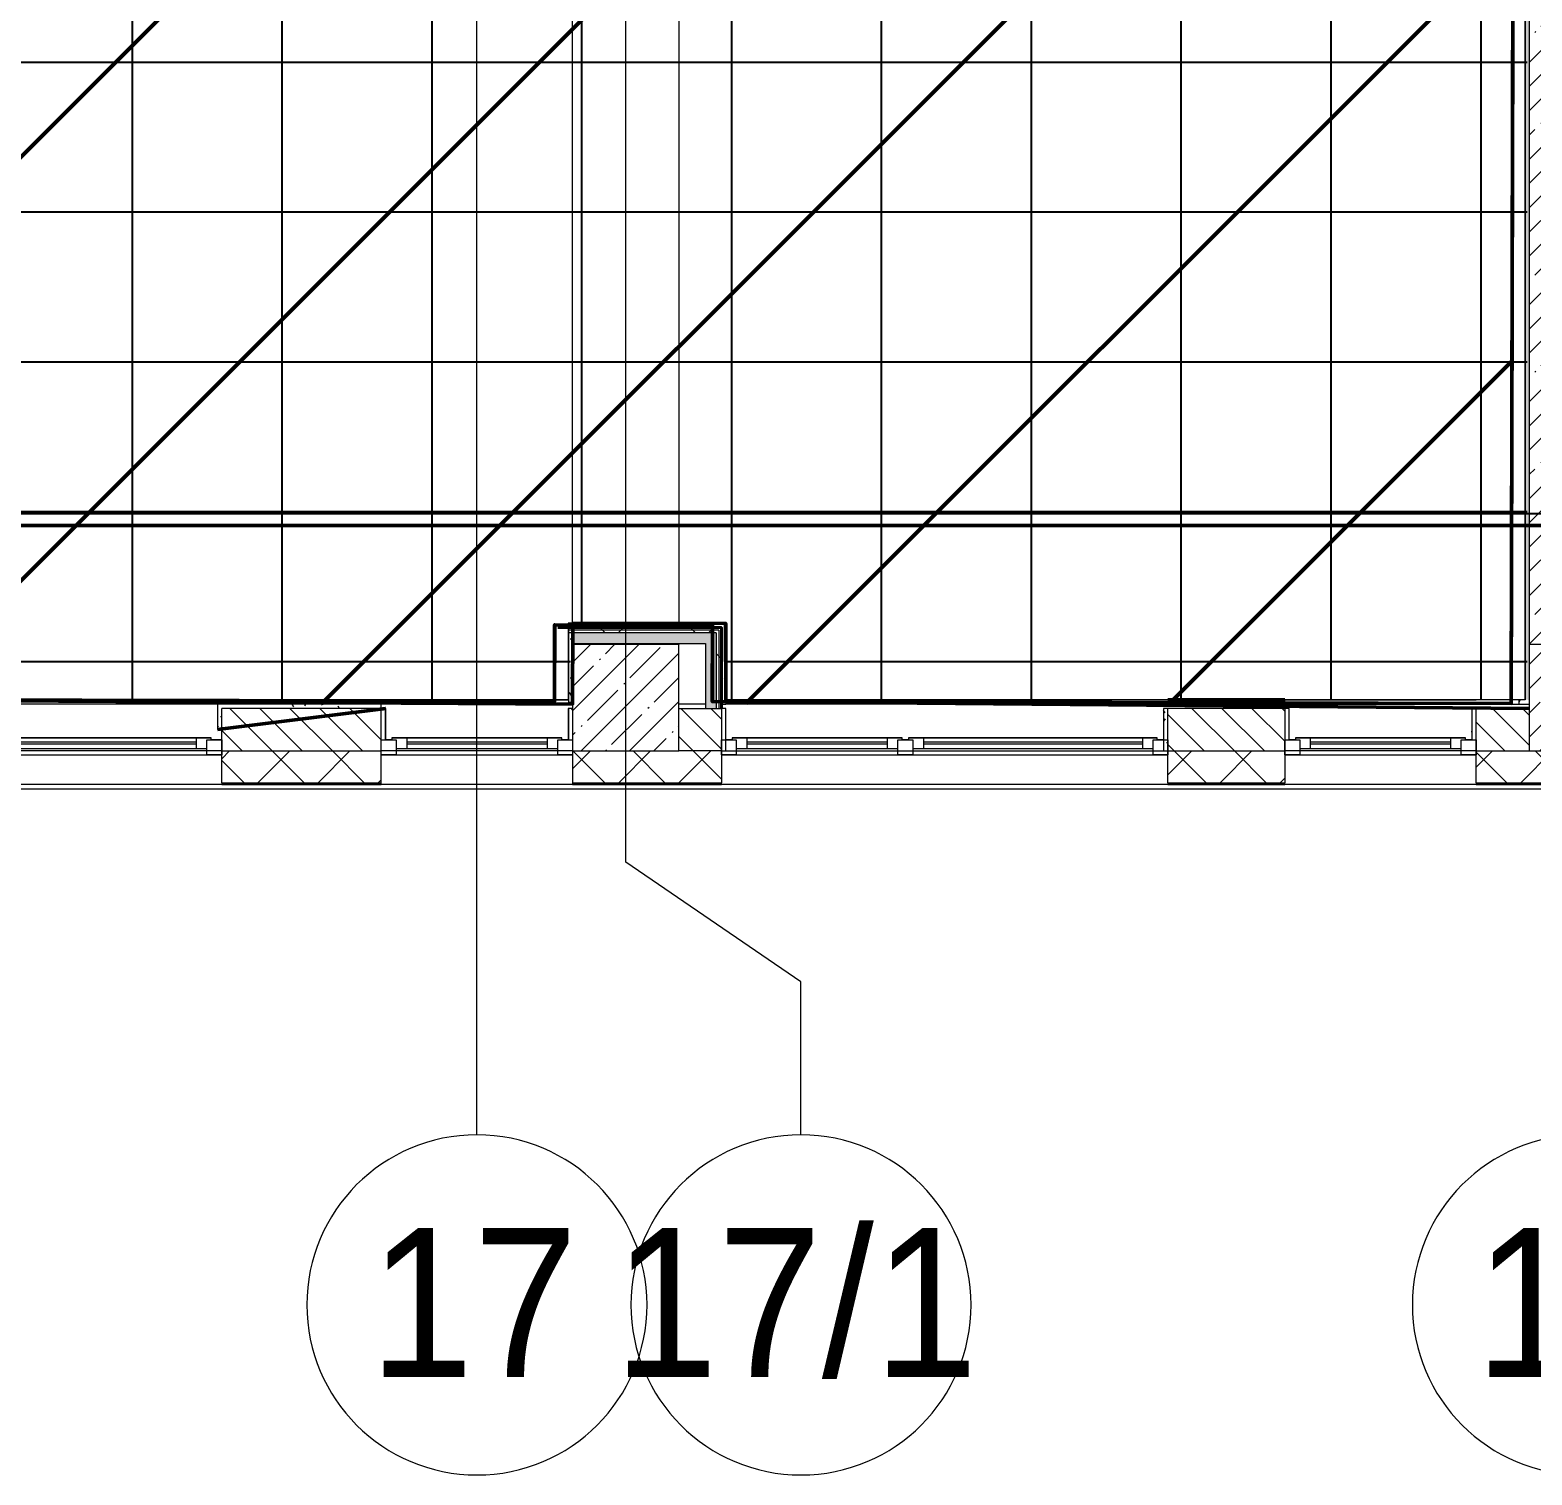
# Model space of a CAD drawing. Header units: millimetres. Extents: x -213547 to 415037, y -3642 to 106956.
# Drawn here: x 58423 to 65487, y -3642 to 3155 of the extents above; entities that cross this region are included whole.
import ezdxf

# ---------------------------------------------------------------- set-up
doc = ezdxf.new("R2010")
doc.units = ezdxf.units.MM
for name, color, linetype, lineweight in [('10)FK4', 3, 'Continuous', 50), ('5.5) Перег WD5', 3, 'Continuous', 40), ('A-FLOR', 7, 'Continuous', 9), ('A-GLAZ', 7, 'Continuous', 9), ('A-GLAZ-1', 7, 'Continuous', 5), ('A-WALL', 7, 'Continuous', 5), ('I-WALL', 7, 'Continuous', 5), ('S-COLS', 7, 'Continuous', 9), ('S-COLS-1', 7, 'Continuous', 5), ('Оси', 7, 'Continuous', 9), ('Оси-1', 7, 'Continuous', 20)]:
    doc.layers.add(name, color=color, linetype=linetype, lineweight=lineweight)
doc.layers.add('3) CF4 монтаж', color=104, linetype='Continuous')
doc.layers.add('A-WALL-1', color=9, linetype='Continuous', lineweight=5, true_color=0x808080)
doc.layers.add('A-WALL-FNSH-1', color=9, linetype='Continuous', lineweight=5, true_color=0x808080)
doc.styles.add('Arial', font='arial.ttf', dxfattribs={"width": 0.9, "height": 700})
doc.styles.add('ISOCPEUR_1', font='isocpeur.ttf', dxfattribs={"height": 350})
doc.dimstyles.new('ISO-2_0_0_9К_Средний_округл2', dxfattribs={"dimscale": 304.8, "dimtxt": 199.196235, "dimasz": 0.492126, "dimexe": 0.393701, "dimexo": 0, "dimgap": 0, "dimtad": 1, "dimdec": 0, "dimrnd": 10, "dimzin": 0, "dimdsep": 46, "dimtxsty": 'ISOCPEUR_1', "dimblk1": 'OBLIQUE', "dimblk2": 'OBLIQUE', "dimsah": 1, "dimcen": 0.09, "dimdle": 0.393701, "dimazin": 0, "dimtfac": 1, "dimtdec": 4, "dimtix": 1, "dimtmove": 0, "dimatfit": 3, "dimfxl": 1, "dimtvp": 1, "dimtolj": 1, "dimtzin": 0, "dimarcsym": 2})
pattern_1 = [(0, (64.7, -136.06), (243.84, 60.96), [20.117, -162.763, 20.117, -162.763, -975.36]), (0, (64.7, -136.06), (243.84, 60.96), [-365.76, 20.117, -345.643, 20.117, -162.763, -426.72]), (0, (64.7, -136.06), (243.84, 60.96), [-914.4, 20.117, -101.803, 20.117, -284.683]), (120, (156.14, -105.58), (-174.71291, 180.691634), [20.117, -162.763, 20.117, -162.763, -975.36]), (120, (156.14, -105.58), (-174.71291, 180.691634), [-365.76, 20.117, -345.643, 20.117, -162.763, -426.72]), (120, (156.14, -105.58), (-174.71291, 180.691634), [-914.4, 20.117, -101.803, 20.117, -284.683]), (240, (186.62, 16.34), (-69.12709, -241.651634), [20.117, -162.763, 20.117, -162.763, -975.36]), (240, (186.62, 16.34), (-69.12709, -241.651634), [-365.76, 20.117, -345.643, 20.117, -162.763, -426.72]), (240, (186.62, 16.34), (-69.12709, -241.651634), [-914.4, 20.117, -101.803, 20.117, -284.683])]
pattern_2 = [(45, (64.7, -136.06), (-212.132, 212.132), []), (135, (64.7, -136.06), (-212.132, -212.132), [])]

# ---------------------------------------------------------------- blocks, each defined once
blk = doc.blocks.new('BSC_Колонна _Прямоугольная - 500х500-V11-Объем проектирования 1 этажа')
at = {"layer": 'S-COLS-1'}
h = blk.add_hatch(dxfattribs=at)
h.set_pattern_fill('FP_15', color=256, style=0, pattern_type=2)
h.set_pattern_definition([(45, (-61160, -150), (-114.04925, 114.04925), []), (45, (-61045.95, -150), (-114.04925, 114.04925), [201.613, -40.323, 6.706, -33.617])])
h.paths.add_polyline_path([(-250, -250), (250, -250), (250, 250), (-250, 250), (-250, -157.3)])
for p, q in [((250, 250), (-250, 250)), ((-250, 250), (-250, -250)), ((250, -250), (250, 250)), ((-250, -250), (250, -250))]:
    blk.add_line(p, q, dxfattribs=at)
blk = doc.blocks.new('BSC_Колонна _Прямоугольная - 500х500-V12-Объем проектирования 1 этажа')
at = {"layer": 'S-COLS-1'}
h = blk.add_hatch(dxfattribs=at)
h.set_pattern_fill('FP_16', color=256, style=0, pattern_type=2)
h.set_pattern_definition([(45, (-65660, -150), (-114.04925, 114.04925), []), (45, (-65545.95, -150), (-114.04925, 114.04925), [201.613, -40.323, 6.706, -33.617])])
h.paths.add_polyline_path([(-250, -250), (250, -250), (250, 250), (-250, 250), (-250, -157.3)])
for p, q in [((250, 250), (-250, 250)), ((-250, 250), (-250, -250)), ((250, -250), (250, 250)), ((-250, -250), (250, -250))]:
    blk.add_line(p, q, dxfattribs=at)
blk = doc.blocks.new('120_Окно_СКБ_2Ст - 120_Окно_СКБ_2Ст 2100х2500 _мал створка справа_-V26-Объем проектирования 1 этажа')
at = {"layer": 'A-GLAZ'}
for p, q in [((-1050, -127), (-1050, -57)), ((-1050, -57), (-980, -57)), ((-980, -57), (-980, -127)), ((150, -127), (150, -57)), ((150, -57), (220, -57)), ((220, -57), (220, -127)), ((980, -127), (980, -57)), ((980, -57), (1050, -57)), ((1050, -57), (1050, -127)), ((-980, -127), (-1050, -127)), ((-980, -127), (-1000, -127)), ((-1000, -127), (-1000, -137)), ((-1000, -137), (170, -137)), ((170, -137), (-1000, -137)), ((150, -87), (-980, -87)), ((-980, -87), (-980, -127)), ((-930, -137), (-930, -87)), ((100, -137), (100, -87)), ((150, -127), (150, -87)), ((220, -127), (150, -127)), ((170, -127), (150, -127)), ((170, -137), (170, -127)), ((220, -127), (200, -127)), ((200, -127), (200, -137)), ((200, -137), (1000, -137)), ((1000, -137), (200, -137)), ((980, -87), (220, -87)), ((220, -87), (220, -127)), ((270, -137), (270, -87)), ((930, -137), (930, -87)), ((980, -127), (980, -87)), ((1050, -127), (980, -127)), ((1000, -127), (980, -127)), ((1000, -137), (1000, -127))]:
    blk.add_line(p, q, dxfattribs=at)
at = {"layer": 'A-GLAZ-1'}
for p, q in [((1050, -57), (-1050, -57)), ((-1050, -127), (-1000, -127)), ((-930, -107), (100, -107)), ((100, -117), (-930, -117)), ((170, -127), (200, -127)), ((270, -107), (930, -107)), ((930, -117), (270, -117)), ((1000, -127), (1030, -127))]:
    blk.add_line(p, q, dxfattribs=at)
blk = doc.blocks.new('120_Окно_СКБ_1Ст - 120_Окно_СКБ_1Ст 900х2500_h_-V45-Объем проектирования 1 этажа')
at = {"layer": 'A-GLAZ'}
for p, q in [((-450, -127), (-450, -57)), ((-450, -57), (-380, -57)), ((-380, -57), (-380, -127)), ((380, -127), (380, -57)), ((380, -57), (450, -57)), ((450, -57), (450, -127)), ((-380, -127), (-450, -127)), ((-380, -127), (-400, -127)), ((-400, -127), (-400, -137)), ((-400, -137), (400, -137)), ((400, -137), (-400, -137)), ((380, -87), (-380, -87)), ((-380, -87), (-380, -127)), ((-330, -137), (-330, -87)), ((330, -137), (330, -87)), ((380, -127), (380, -87)), ((450, -127), (380, -127)), ((400, -127), (380, -127)), ((400, -137), (400, -127))]:
    blk.add_line(p, q, dxfattribs=at)
at = {"layer": 'A-GLAZ-1'}
for p, q in [((450, -57), (-450, -57)), ((-430, -127), (-400, -127)), ((-330, -107), (330, -107)), ((330, -117), (-330, -117)), ((400, -127), (430, -127))]:
    blk.add_line(p, q, dxfattribs=at)
blk = doc.blocks.new('120_Окно_СКБ_1Ст - 120_Окно_СКБ_1Ст 900х2500_h_-20664874-Объем проектирования 1 этажа')
at = {"layer": 'A-GLAZ'}
for p, q in [((-450, -127), (-450, -57)), ((-450, -57), (-380, -57)), ((-380, -57), (-380, -127)), ((380, -127), (380, -57)), ((380, -57), (450, -57)), ((450, -57), (450, -127)), ((-380, -127), (-450, -127)), ((-380, -127), (-400, -127)), ((-400, -127), (-400, -137)), ((-400, -137), (400, -137)), ((400, -137), (-400, -137)), ((380, -87), (-380, -87)), ((-380, -87), (-380, -127)), ((-330, -137), (-330, -87)), ((330, -137), (330, -87)), ((380, -127), (380, -87)), ((450, -127), (380, -127)), ((400, -127), (380, -127)), ((400, -137), (400, -127))]:
    blk.add_line(p, q, dxfattribs=at)
at = {"layer": 'A-GLAZ-1'}
for p, q in [((450, -57), (-450, -57)), ((-430, -127), (-400, -127)), ((-330, -107), (330, -107)), ((330, -117), (-330, -117)), ((400, -127), (430, -127))]:
    blk.add_line(p, q, dxfattribs=at)
blk = doc.blocks.new('120_Окно_СКБ_2Ст - 120_Окно_СКБ_2Ст 2100х2500 _мал створка справа_-V25-Объем проектирования 1 этажа')
at = {"layer": 'A-GLAZ'}
for p, q in [((-1050, -127), (-1050, -57)), ((-1050, -57), (-980, -57)), ((-980, -57), (-980, -127)), ((150, -127), (150, -57)), ((150, -57), (220, -57)), ((220, -57), (220, -127)), ((980, -127), (980, -57)), ((980, -57), (1050, -57)), ((1050, -57), (1050, -127)), ((-980, -127), (-1050, -127)), ((-980, -127), (-1000, -127)), ((-1000, -127), (-1000, -137)), ((-1000, -137), (170, -137)), ((170, -137), (-1000, -137)), ((150, -87), (-980, -87)), ((-980, -87), (-980, -127)), ((-930, -137), (-930, -87)), ((100, -137), (100, -87)), ((150, -127), (150, -87)), ((220, -127), (150, -127)), ((170, -127), (150, -127)), ((170, -137), (170, -127)), ((220, -127), (200, -127)), ((200, -127), (200, -137)), ((200, -137), (1000, -137)), ((1000, -137), (200, -137)), ((980, -87), (220, -87)), ((220, -87), (220, -127)), ((270, -137), (270, -87)), ((930, -137), (930, -87)), ((980, -127), (980, -87)), ((1050, -127), (980, -127)), ((1000, -127), (980, -127)), ((1000, -137), (1000, -127))]:
    blk.add_line(p, q, dxfattribs=at)
at = {"layer": 'A-GLAZ-1'}
for p, q in [((1050, -57), (-1050, -57)), ((-1030, -127), (-1000, -127)), ((-930, -107), (100, -107)), ((100, -117), (-930, -117)), ((170, -127), (200, -127)), ((270, -107), (930, -107)), ((930, -117), (270, -117)), ((1000, -127), (1030, -127))]:
    blk.add_line(p, q, dxfattribs=at)
blk = doc.blocks.new('Ось сетки - D8-29747960-Объем проектирования 1 этажа')
at = {"layer": 'Оси-1'}
for start, end in [(360, 180), (180, 360)]:
    blk.add_arc((0, 0), 4, start, end, dxfattribs=at)
blk = doc.blocks.new('_Oblique')
at = {"color": 0, "linetype": 'ByBlock', "lineweight": -2}
blk.add_line((-0.5, -0.5), (0.5, 0.5), dxfattribs=at)
blk = doc.blocks.new('*D2005')
at = {"layer": '5.5) Перег WD5', "color": 0, "lineweight": -2, "transparency": 16777216}
for p, q in [((22574.7, 383.9), (22574.7, 941.3)), ((22719.7, 383.9), (22719.7, 941.3)), ((22454.7, 821.3), (22719.7, 821.3)), ((22719.7, 821.3), (69769, 821.3))]:
    blk.add_line(p, q, dxfattribs=at)
at = {"layer": 'Defpoints', "color": 0, "transparency": 16777216}
for p in [(22719.7, 821.3), (22574.7, 383.9), (22719.7, 383.9)]:
    blk.add_point(p, dxfattribs=at)
at = {"layer": '5.5) Перег WD5', "color": 0, "lineweight": -2, "transparency": 16777216, "xscale": 304.8, "yscale": 304.8, "zscale": 304.8, "rotation": 180}
blk.add_blockref('_Oblique', (22574.7, 821.3), dxfattribs=at)
at = {"layer": '5.5) Перег WD5', "color": 0, "lineweight": -2, "transparency": 16777216, "xscale": 304.8, "yscale": 304.8, "zscale": 304.8}
blk.add_blockref('_Oblique', (22719.7, 821.3), dxfattribs=at)
at = {"layer": '5.5) Перег WD5', "color": 0, "lineweight": 25, "transparency": 16777216, "insert": (69264.6, 1288), "char_height": 350, "width": 413.715, "attachment_point": 1, "line_spacing_factor": 1.149209, "style": 'ISOCPEUR_1'}
blk.add_mtext('\\A1;150', dxfattribs=at)
blk = doc.blocks.new('*D2017')
at = {"layer": '5.5) Перег WD5', "color": 0, "lineweight": -2, "transparency": 16777216}
for p, q in [((29874.4, 363.9), (29874.4, 1001.1)), ((30274.7, 859.2), (30274.7, 1001.1)), ((29754.4, 881.1), (30274.7, 881.1)), ((30274.7, 881.1), (85573, 881.1))]:
    blk.add_line(p, q, dxfattribs=at)
at = {"layer": 'Defpoints', "color": 0, "transparency": 16777216}
for p in [(30274.7, 881.1), (30274.7, 859.2), (29874.4, 363.9)]:
    blk.add_point(p, dxfattribs=at)
at = {"layer": '5.5) Перег WD5', "color": 0, "lineweight": -2, "transparency": 16777216, "xscale": 304.8, "yscale": 304.8, "zscale": 304.8, "rotation": 180}
blk.add_blockref('_Oblique', (29874.4, 881.1), dxfattribs=at)
at = {"layer": '5.5) Перег WD5', "color": 0, "lineweight": -2, "transparency": 16777216, "xscale": 304.8, "yscale": 304.8, "zscale": 304.8}
blk.add_blockref('_Oblique', (30274.7, 881.1), dxfattribs=at)
at = {"layer": '5.5) Перег WD5', "color": 0, "lineweight": 25, "transparency": 16777216, "insert": (84984, 1347.7), "char_height": 350, "width": 478.071, "attachment_point": 1, "line_spacing_factor": 1.149209, "style": 'ISOCPEUR_1'}
blk.add_mtext('\\A1;400', dxfattribs=at)
blk = doc.blocks.new('*D2019')
at = {"layer": '5.5) Перег WD5', "color": 0, "lineweight": -2, "transparency": 16777216}
for p, q in [((36372.4, 383.9), (36372.4, 949.2)), ((36812.4, 383.9), (36812.4, 949.2)), ((36252.4, 829.2), (36812.4, 829.2)), ((36812.4, 829.2), (94860.3, 829.2))]:
    blk.add_line(p, q, dxfattribs=at)
at = {"layer": 'Defpoints', "color": 0, "transparency": 16777216}
for p in [(36812.4, 829.2), (36372.4, 383.9), (36812.4, 383.9)]:
    blk.add_point(p, dxfattribs=at)
at = {"layer": '5.5) Перег WD5', "color": 0, "lineweight": -2, "transparency": 16777216, "xscale": 304.8, "yscale": 304.8, "zscale": 304.8, "rotation": 180}
blk.add_blockref('_Oblique', (36372.4, 829.2), dxfattribs=at)
at = {"layer": '5.5) Перег WD5', "color": 0, "lineweight": -2, "transparency": 16777216, "xscale": 304.8, "yscale": 304.8, "zscale": 304.8}
blk.add_blockref('_Oblique', (36812.4, 829.2), dxfattribs=at)
at = {"layer": '5.5) Перег WD5', "color": 0, "lineweight": 25, "transparency": 16777216, "insert": (94242.3, 1295.9), "char_height": 350, "width": 501.055, "attachment_point": 1, "line_spacing_factor": 1.149209, "style": 'ISOCPEUR_1'}
blk.add_mtext('\\A1;440', dxfattribs=at)

msp = doc.modelspace()

# ---------------------------------------------------------------- hatches: boundary and pattern name
at = {"layer": '10)FK4'}
h = msp.add_hatch(dxfattribs=at)
h.set_pattern_fill('ANSI31', color=1, scale=444)
h.paths.add_polyline_path([(65390.1, 7265.9), (62282.7, 7265.9), (62282.7, 6933.9), (60907.8, 6933.9), (60907.8, 7265.9), (56995.7, 7265.9), (56995.7, 6912.9), (55366.7, 6933.9), (55366.7, 7265.9), (53782.7, 7265.9), (53782.7, 6912.9), (51953.7, 6912.9), (51953.7, 7265.9), (47949.2, 7265.9), (47949.2, -13), (65390.1, -13)])
at = {"layer": '3) CF4 монтаж'}
h = msp.add_hatch(dxfattribs=at)
h.set_pattern_fill('ANSI37', color=256, scale=222, angle=45, style=0)
h.set_pattern_definition([(90, (-15810.7, -49154.7), (-704.85, 0), []), (180, (-15810.7, -49154.7), (-6e-14, -704.85), [])])
h.paths.add_polyline_path([(62905.6, 4.8), (65464.7, 4.8), (65464.7, 7524.8), (62284.7, 7524.8), (62284.7, 6914.8), (60964.7, 6914.8), (60964.7, 7544.8), (57004.7, 7544.8), (57004.7, 6914.8), (55384.7, 6914.8), (55384.7, 7524.8), (53784.7, 7524.8), (53784.7, 6914.8), (51964.7, 6914.8), (51964.7, 7544.8), (48004.7, 7544.8), (48004.7, 7244.8), (47724.7, 7244.8), (47724.7, 684.8), (48004.7, 684.8), (48004.7, 4.8), (51926.2, 4.8), (51926.2, 364.8), (52854.7, 364.8), (52854.7, 4.8), (56464.7, 4.8), (56464.7, 364.8), (57254.7, 364.8), (57254.7, 4.8), (60964.7, 4.8), (60964.7, 364.8), (61704.7, 364.8), (61704.7, 4.8)])
h.paths.add_polyline_path([(56589.9, 1882.9), (56491.2, 1882.9), (56491.2, 2282.9), (57491.2, 2282.9), (57491.2, 1882.9), (57196.8, 1882.9)])
at = {"layer": 'A-WALL'}
h = msp.add_hatch(dxfattribs=at)
h.set_pattern_fill('FP_2', color=256, style=0, pattern_type=2)
h.set_pattern_definition([(135, (64.7, -136.06), (-70.71068, -70.71068), [])])
h.paths.add_polyline_path([(56974.7, -236.1), (57224.7, -236.1), (57224.7, -36.1), (56974.7, -36.1), (56974.7, -143.3)])
h.paths.add_polyline_path([(47974.7, -236.1), (48224.7, -236.1), (48223.9, -36.1), (47974.7, -36.1), (47974.7, -143.3)])
h.paths.add_polyline_path([(49124.7, -236.1), (49836.2, -236.1), (49836.2, -36.1), (49124.7, -36.1), (49124.7, -143.3)])
h.paths.add_polyline_path([(51936.2, -236.1), (51974.7, -236.1), (51974.7, -36.1), (51936.2, -36.1), (51936.2, -143.3)])
h.paths.add_polyline_path([(52474.7, -236.1), (53374.7, -236.1), (53374.7, -36.1), (52474.7, -36.1), (52474.7, -161.2)])
h.paths.add_polyline_path([(59324.7, -236.1), (60074.7, -236.1), (60074.7, -36.1), (59324.7, -36.1), (59324.7, -143.3)])
h.paths.add_polyline_path([(61474.7, -236.1), (61674.7, -236.1), (61674.7, -36.1), (61474.7, -36.1), (61474.7, -143.3)])
h.paths.add_polyline_path([(65224.7, -236.1), (65474.7, -236.1), (65474.7, -36.1), (65224.7, -36.1), (65224.7, -143.3)])
h.paths.add_polyline_path([(64324.7, -236.1), (64324.7, -36.1), (63774.7, -36.1), (63774.7, -236.1)])
h = msp.add_hatch(dxfattribs=at)
h.set_pattern_fill('FP_24', color=256, style=0, pattern_type=2)
h.set_pattern_definition([(45, (64.7, -136.06), (-141.42136, 141.42136), []), (135, (64.7, -136.06), (-141.42136, -141.42136), [])])
h.paths.add_polyline_path([(75756.8, -386.1), (75764.7, -386.1), (75764.7, -236.1), (74044.7, -236.1), (74044.7, -386.1), (75544.7, -386.1)])
h.paths.add_polyline_path([(70724.7, -386.1), (70724.7, -236.1), (67124.7, -236.1), (67124.7, -386.1), (69886.1, -386.1)])
h.paths.add_polyline_path([(72300.8, -386.1), (72344.7, -386.1), (72344.7, -236.1), (71624.7, -237.9), (71624.7, -386.1), (72144.7, -386.1)])
h.paths.add_polyline_path([(65224.7, -386.1), (66224.7, -386.1), (66224.7, -236.1), (65224.7, -236.1), (65224.7, -254.1)])
h.paths.add_polyline_path([(63774.7, -386.1), (64324.7, -386.1), (64324.7, -236.1), (63774.7, -236.1), (63774.7, -257.4)])
h.paths.add_polyline_path([(60974.7, -386.1), (61674.7, -386.1), (61674.7, -236.1), (60974.7, -236.1), (60974.7, -264.3)])
h.paths.add_polyline_path([(60074.7, -386.1), (60074.7, -236.1), (59324.7, -236.1), (59324.7, -386.1)])
h.paths.add_polyline_path([(57224.7, -386.1), (57224.7, -236.1), (56474.7, -236.1), (56474.7, -386.1)])
h.paths.add_polyline_path([(53374.7, -386.1), (53374.7, -236.1), (51936.2, -236.1), (51936.2, -386.1)])
h.paths.add_polyline_path([(49836.2, -386.1), (49836.2, -236.1), (49124.7, -236.1), (49124.7, -386.1), (49255.4, -386.1)])
h.paths.add_polyline_path([(48224.7, -386.1), (48224.7, -236.1), (47474.7, -236.1), (47474.7, -386.1)])
h.paths.add_polyline_path([(44374.7, -386.1), (44374.7, -236.1), (42802.2, -236.1), (42802.2, -386.1)])
h.paths.add_polyline_path([(38940.1, -386.1), (39104.7, -386.1), (39104.7, -236.1), (38054.7, -236.1), (38054.7, -386.1)])
h.paths.add_polyline_path([(40702.2, -386.1), (40702.2, -236.1), (40004.7, -236.1), (40004.7, -386.1)])
h.paths.add_polyline_path([(36877, -386.1), (37154.7, -386.1), (37154.7, -236.1), (36034.7, -236.1), (36034.7, -386.1)])
h.paths.add_polyline_path([(33934.7, -386.1), (33934.7, -236.1), (33074.7, -236.1), (33074.7, -386.1)])
h.paths.add_polyline_path([(30274.7, -386.1), (30274.7, -236.1), (29274.4, -236.1), (29274.4, -386.1)])
h.paths.add_polyline_path([(28374.4, -386.1), (28374.4, -236.1), (27374.7, -236.1), (27374.7, -386.1)])
h.paths.add_polyline_path([(26474.7, -386.1), (26474.7, -236.1), (25499.7, -236.1), (25499.7, -386.1)])
h.paths.add_polyline_path([(22699.7, -386.1), (22699.7, -236.1), (21674.7, -236.1), (21674.7, -386.1)])
h.paths.add_polyline_path([(19424.7, -386.1), (20774.7, -386.1), (20774.7, -236.1), (19424.7, -236.1), (19424.7, -367.6)])
h.paths.add_polyline_path([(17324.7, -386.1), (17324.7, -236.1), (16574.7, -236.1), (16574.7, -386.1)])
h.paths.add_polyline_path([(14924.7, -386.1), (15674.7, -386.1), (15674.7, -236.1), (14924.7, -236.1), (14924.7, -378.8)])
h.paths.add_polyline_path([(12120.3, -386.1), (12824.7, -384.1), (12824.7, -236.1), (12074.7, -236.1), (12074.7, -386.1)])
h.paths.add_polyline_path([(7994.1, -386.1), (8324.4, -386.1), (8324.4, -236.1), (6894.7, -236.1), (6894.7, -386.1), (7724.7, -386.1)])
h.paths.add_polyline_path([(9224.4, -386.1), (9974.7, -386.1), (9974.7, -236.1), (9224.4, -236.1), (9224.4, -254.1)])
h.paths.add_polyline_path([(174.7, -386.1), (3794.7, -386.1), (3794.7, -236.1), (-195.3, -236.1), (-195.3, -386.1), (-45.3, -386.1)])
at = {"layer": 'I-WALL'}
h = msp.add_hatch(dxfattribs=at)
h.set_pattern_fill('FP_191', color=256, style=0, pattern_type=2)
h.set_pattern_definition(pattern_1)
h.paths.add_polyline_path([(65474.7, 3.9), (65474.7, 7543.9), (65454.7, 7543.9), (65454.7, 4.9)])
h = msp.add_hatch(dxfattribs=at)
h.set_pattern_fill('FP_1', color=256, style=0, pattern_type=2)
h.set_pattern_definition([(45, (64.7, -136.06), (-114.04925, 114.04925), []), (45, (178.75, -136.06), (-114.04925, 114.04925), [201.612, -40.322, 6.706, -33.617])])
h.paths.add_polyline_path([(65694.7, 263.9), (65694.7, 7263.9), (65474.7, 7263.9), (65474.7, 263.9)])
h = msp.add_hatch(dxfattribs=at)
h.set_pattern_fill('FP_191', color=256, style=0, pattern_type=2)
h.set_pattern_definition(pattern_1)
h.paths.add_polyline_path([(60954.7, -6.1), (60974.7, -6.1), (60974.7, 318.9), (60954.7, 318.9), (60954.7, 121.7)])
h.paths.add_polyline_path([(60974.7, 343.9), (60974.7, 363.9), (60954.7, 363.9), (60954.7, 343.9)])
h = msp.add_hatch(dxfattribs=at)
h.set_pattern_fill('FP_191', color=256, style=0, pattern_type=2)
h.set_pattern_definition(pattern_1)
h.paths.add_polyline_path([(60974.7, 343.9), (61694.7, 343.9), (61694.7, 363.9), (60974.7, 363.9)])
h = msp.add_hatch(dxfattribs=at)
h.set_pattern_fill('FP_192', color=256, style=0, pattern_type=2)
h.set_pattern_definition(pattern_2)
h.paths.add_polyline_path([(61118, 331.4), (61674.7, 331.4), (61674.7, 343.9), (60954.7, 343.9), (60954.7, 331.4), (60974.7, 331.4)])
h = msp.add_hatch(dxfattribs=at)
h.set_pattern_fill('FP_192', color=256, style=0, pattern_type=2)
h.set_pattern_definition(pattern_2)
h.paths.add_polyline_path([(61662.2, 318.9), (61662.2, 331.4), (60954.7, 331.4), (60954.7, 318.9), (61649.7, 318.9)])
for points in [[(61474.3, 268.9), (61649.7, 268.9), (61649.7, 318.9), (60974.7, 318.9), (60974.7, 268.9), (61118, 268.9)], [(61633.8, -36.1), (61649.7, -36.1), (61649.7, 268.9), (61599.7, 268.9), (61599.7, -36.1)]]:
    msp.add_hatch(color=256, dxfattribs=at).paths.add_polyline_path(points)
h = msp.add_hatch(dxfattribs=at)
h.set_pattern_fill('FP_192', color=256, style=0, pattern_type=2)
h.set_pattern_definition(pattern_2)
h.paths.add_polyline_path([(61662.2, -36.1), (61662.2, 318.9), (61649.7, 318.9), (61649.7, -36.1)])
h = msp.add_hatch(dxfattribs=at)
h.set_pattern_fill('FP_192', color=256, style=0, pattern_type=2)
h.set_pattern_definition(pattern_2)
h.paths.add_polyline_path([(61674.7, -36.1), (61674.7, 331.4), (61662.2, 331.4), (61662.2, -36.1)])
h = msp.add_hatch(dxfattribs=at)
h.set_pattern_fill('FP_191', color=256, style=0, pattern_type=2)
h.set_pattern_definition(pattern_1)
h.paths.add_polyline_path([(61694.7, -16.1), (61694.7, 343.9), (61674.7, 343.9), (61674.7, -16.1)])
h = msp.add_hatch(dxfattribs=at)
h.set_pattern_fill('FP_191', color=256, style=0, pattern_type=2)
h.set_pattern_definition(pattern_1)
h.paths.add_polyline_path([(63974.7, -16.1), (64324.7, -16.1), (64324.7, 3.9), (63974.7, 3.9)])
h.paths.add_polyline_path([(65454.7, -16.1), (65474.7, -16.1), (65474.7, 3.9), (65424.7, 3.9), (65424.7, -16.1)])
h = msp.add_hatch(dxfattribs=at)
h.set_pattern_fill('FP_191', color=256, style=0, pattern_type=2)
h.set_pattern_definition(pattern_1)
h.paths.add_polyline_path([(59304.7, -136.1), (59324.7, -136.1), (59324.7, -16.1), (59304.7, -16.1), (59304.7, -36.1)])
h = msp.add_hatch(dxfattribs=at)
h.set_pattern_fill('FP_191', color=256, style=0, pattern_type=2)
h.set_pattern_definition(pattern_1)
h.paths.add_polyline_path([(59324.7, -36.1), (60074.7, -36.1), (60074.7, -16.1), (59324.7, -16.1)])
h = msp.add_hatch(dxfattribs=at)
h.set_pattern_fill('FP_191', color=256, style=0, pattern_type=2)
h.set_pattern_definition(pattern_1)
h.paths.add_polyline_path([(60954.7, -184.1), (60974.7, -184.1), (60974.7, -36.1), (60954.7, -36.1), (60954.7, -174.1)])
h = msp.add_hatch(dxfattribs=at)
h.set_pattern_fill('FP_191', color=256, style=0, pattern_type=2)
h.set_pattern_definition(pattern_1)
h.paths.add_polyline_path([(63774.7, -236.1), (63774.7, -36.1), (63754.7, -36.1), (63754.7, -236.1)])
h = msp.add_hatch(dxfattribs=at)
h.set_pattern_fill('FP_191', color=256, style=0, pattern_type=2)
h.set_pattern_definition(pattern_1)
h.paths.add_polyline_path([(65204.7, -184.1), (65224.7, -184.1), (65224.7, -36.1), (65204.7, -36.1), (65204.7, -174.1)])

# ---------------------------------------------------------------- linework, layer by layer
at = {"layer": '10)FK4', "flags": 128}
for points in [[(57181.4, 6.2), (60889.4, -2.5), (60890.2, 357.5), (61632.2, 355.8), (61631.4, -4.2), (65389.3, -13), (65407, 7505), (63429, 7509.6), (63429, 7502.6), (62236, 7505.4), (62234.6, 6902.4), (60905.6, 6905.5), (60907.1, 7535.5), (60628.1, 7536.2), (60628.1, 7557.2), (58128.1, 7563)], [(57182.1, 6.2), (60890.1, -2.5), (60891, 357.5), (61633, 355.8), (61632.1, -4.2), (65390.1, -13), (65407.8, 7505), (63429.8, 7509.6), (63429.8, 7502.6), (62236.8, 7505.4), (62235.4, 6902.4), (60906.4, 6905.5), (60907.8, 7535.5), (60628.8, 7536.2), (60628.9, 7557.2), (58128.9, 7563)]]:
    msp.add_lwpolyline(points, dxfattribs=at)
at = {"layer": '10)FK4'}
for points in [[(57212.2, 6.2), (60974.7, -16.1), (60975.2, 364.9)], [(61694.7, 4.9), (61693.7, 363.9), (60973.7, 364.9)], [(61695.7, 4.9), (61694.7, 363.9), (60974.7, 364.9)], [(64323.7, 4.9), (63773.7, 3.9)], [(64324.7, 4.9), (63774.7, 3.9)], [(60094.7, -36.1), (59303.7, -136.1)], [(60095.7, -36.1), (59304.7, -136.1)], [(61694.7, -4.4), (65474.7, -36.1)]]:
    msp.add_lwpolyline(points, dxfattribs=at)
at = {"layer": '5.5) Перег WD5'}
msp.add_lwpolyline([(60904.7, 343.9), (61674.7, 343.9), (61674.7, -36.1)], dxfattribs=at)
at = {"layer": 'A-FLOR'}
for p, q in [((65454.7, 7523.9), (65454.7, 4.9)), ((60974.7, 363.9), (60974.7, 6913.9)), ((61474.7, 6913.9), (61474.7, 363.9)), ((61694.7, 363.9), (60954.7, 363.9)), ((60954.7, 363.9), (60954.7, 3.9)), ((61694.7, 3.9), (61694.7, 363.9)), ((61474.7, 263.9), (60974.7, 263.9)), ((61474.7, 268.9), (61474.7, 263.9)), ((60954.7, 3.9), (57244.7, 3.9)), ((65454.7, 3.9), (61695.7, 3.9)), ((60974.7, -16.1), (57244.7, -16.1)), ((61599.7, -16.1), (61474.7, -16.1))]:
    msp.add_line(p, q, dxfattribs=at)
at = {"layer": 'A-WALL'}
for p, q in [((61662.2, 331.4), (60954.7, 331.4)), ((61649.7, 318.9), (60954.7, 318.9)), ((60974.7, 318.9), (60974.7, 263.9)), ((61649.7, 318.9), (61649.7, -36.1)), ((61662.2, 331.4), (61662.2, -36.1)), ((61694.7, 3.9), (61695.7, 3.9)), ((65454.7, 4.9), (65454.7, 3.9)), ((59324.7, -236.1), (60074.7, -236.1)), ((61674.7, -236.1), (61474.7, -236.1)), ((61694.7, -236.1), (63754.7, -236.1)), ((63774.7, -236.1), (64324.7, -236.1)), ((65224.7, -236.1), (65474.7, -236.1)), ((72344.7, -416.1), (-225.3, -416.1)), ((59324.7, -394.1), (57224.7, -394.1)), ((59324.7, -386.1), (60074.7, -386.1)), ((59324.7, -389.1), (60074.7, -389.1)), ((60974.7, -394.1), (60074.7, -394.1)), ((60974.7, -386.1), (61674.7, -386.1)), ((60974.7, -389.1), (61674.7, -389.1)), ((63774.7, -394.1), (61674.7, -394.1)), ((63774.7, -386.1), (64324.7, -386.1)), ((63774.7, -389.1), (64324.7, -389.1)), ((65224.7, -394.1), (64324.7, -394.1)), ((65224.7, -386.1), (66224.7, -386.1)), ((65224.7, -389.1), (66224.7, -389.1))]:
    msp.add_line(p, q, dxfattribs=at)
at = {"layer": 'A-WALL-1'}
for p, q in [((65474.7, 7263.9), (65474.7, 263.9)), ((61674.7, 343.9), (60954.7, 343.9)), ((61674.7, 343.9), (61674.7, -386.1)), ((60974.7, 268.9), (61599.7, 268.9)), ((61599.7, 268.9), (61599.7, -36.1)), ((60954.7, 3.9), (60954.7, -6.1)), ((63974.7, 3.9), (63974.7, -16.1)), ((64324.7, -16.1), (64324.7, 3.9)), ((65424.7, 3.9), (65424.7, -16.1)), ((59304.7, -16.1), (59304.7, -136.1)), ((60074.7, -36.1), (59324.7, -36.1)), ((59324.7, -386.1), (59324.7, -36.1)), ((60074.7, -386.1), (60074.7, -16.1)), ((60094.7, -36.1), (60074.7, -36.1)), ((60094.7, -184.1), (60094.7, -36.1)), ((60954.7, -6.1), (60974.7, -6.1)), ((60954.7, -36.1), (60954.7, -184.1)), ((60974.7, -36.1), (60954.7, -36.1)), ((61474.7, -36.1), (61674.7, -36.1)), ((61674.7, -16.1), (61695.7, -16.1)), ((61694.7, -36.1), (61674.7, -36.1)), ((61694.7, -236.1), (61694.7, -36.1)), ((63754.7, -36.1), (63754.7, -236.1)), ((63774.7, -36.1), (63754.7, -36.1)), ((64324.7, -36.1), (63774.7, -36.1)), ((63774.7, -386.1), (63774.7, -36.1)), ((63974.7, -16.1), (64324.7, -16.1)), ((64324.7, -36.1), (64324.7, -386.1)), ((64344.7, -36.1), (64324.7, -36.1)), ((64344.7, -184.1), (64344.7, -36.1)), ((65204.7, -36.1), (65204.7, -184.1)), ((65224.7, -36.1), (65204.7, -36.1)), ((65474.7, -36.1), (65224.7, -36.1)), ((65224.7, -386.1), (65224.7, -36.1)), ((65424.7, -16.1), (65474.7, -16.1)), ((59304.7, -136.1), (59324.7, -136.1)), ((60074.7, -184.1), (60094.7, -184.1)), ((60954.7, -184.1), (60974.7, -184.1)), ((64324.7, -184.1), (64344.7, -184.1)), ((65204.7, -184.1), (65224.7, -184.1)), ((60974.7, -236.1), (60974.7, -386.1)), ((61674.7, -236.1), (61694.7, -236.1)), ((63754.7, -236.1), (63774.7, -236.1))]:
    msp.add_line(p, q, dxfattribs=at)
at = {"layer": 'A-WALL-FNSH-1'}
for p, q in [((65453.7, 7522.9), (65453.7, 4.9)), ((60953.7, 364.9), (60953.7, 4.9)), ((61695.7, 364.9), (60953.7, 364.9)), ((61695.7, 3.9), (61695.7, 364.9)), ((60074.7, 4.9), (59324.7, 4.9)), ((59324.7, 4.9), (59324.7, 3.9)), ((60074.7, 3.9), (60074.7, 4.9)), ((60953.7, 4.9), (60954.7, 4.9)), ((64324.7, 4.9), (63774.7, 4.9)), ((63774.7, 4.9), (63774.7, 3.9)), ((64324.7, 3.9), (64324.7, 4.9)), ((65453.7, 4.9), (65224.7, 4.9)), ((65224.7, 4.9), (65224.7, 3.9)), ((60095.7, -36.1), (60094.7, -36.1)), ((60095.7, -184.1), (60095.7, -36.1)), ((60953.7, -36.1), (60953.7, -184.1)), ((60954.7, -36.1), (60953.7, -36.1)), ((61695.7, -36.1), (61694.7, -36.1)), ((61695.7, -236.1), (61695.7, -36.1)), ((63753.7, -36.1), (63753.7, -236.1)), ((63754.7, -36.1), (63753.7, -36.1)), ((64345.7, -36.1), (64344.7, -36.1)), ((64345.7, -184.1), (64345.7, -36.1)), ((65203.7, -36.1), (65203.7, -184.1)), ((65204.7, -36.1), (65203.7, -36.1)), ((60094.7, -184.1), (60095.7, -184.1)), ((60953.7, -184.1), (60954.7, -184.1)), ((64344.7, -184.1), (64345.7, -184.1)), ((65203.7, -184.1), (65204.7, -184.1)), ((61694.7, -236.1), (61695.7, -236.1)), ((63753.7, -236.1), (63754.7, -236.1)), ((59324.7, -386.1), (59324.7, -394.1)), ((59324.7, -394.1), (60074.7, -394.1)), ((60074.7, -394.1), (60074.7, -386.1)), ((60974.7, -386.1), (60974.7, -394.1)), ((60974.7, -394.1), (61674.7, -394.1)), ((61674.7, -394.1), (61674.7, -386.1)), ((63774.7, -386.1), (63774.7, -394.1)), ((63774.7, -394.1), (64324.7, -394.1)), ((64324.7, -394.1), (64324.7, -386.1)), ((65224.7, -386.1), (65224.7, -394.1)), ((65224.7, -394.1), (66224.7, -394.1))]:
    msp.add_line(p, q, dxfattribs=at)
at = {"layer": 'I-WALL'}
for p, q in [((57245.7, 4.9), (59324.7, 4.9)), ((60074.7, 4.9), (60953.7, 4.9)), ((61695.7, 4.9), (63774.7, 4.9)), ((61695.7, 3.9), (61695.7, -16.1)), ((64324.7, 4.9), (65224.7, 4.9)), ((63974.7, -16.1), (61695.7, -16.1)), ((64324.7, -16.1), (65424.7, -16.1)), ((59324.7, -236.1), (57224.7, -236.1)), ((60974.7, -236.1), (60074.7, -236.1)), ((65224.7, -236.1), (64324.7, -236.1))]:
    msp.add_line(p, q, dxfattribs=at)
at = {"layer": 'Оси'}
for points in [[(60524.7, -2042.3), (60524.7, 2957.7), (60524.7, 22262), (60524.7, 27262)], [(62048.9, -2042.3), (62048.9, -1322.8), (61224.7, -759.5), (61224.7, 4240.5), (61224.7, 22262), (61224.7, 27262)]]:
    msp.add_lwpolyline(points, dxfattribs=at)

# ---------------------------------------------------------------- block references
at = {"layer": 'A-GLAZ', "color": 3, "rotation": 180}
for name, p in [('120_Окно_СКБ_2Ст - 120_Окно_СКБ_2Ст 2100х2500 _мал створка справа_-V26-Объем проектирования 1 этажа', (58274.7, -311.1)), ('120_Окно_СКБ_1Ст - 120_Окно_СКБ_1Ст 900х2500_h_-20664874-Объем проектирования 1 этажа', (60524.7, -311.1)), ('120_Окно_СКБ_2Ст - 120_Окно_СКБ_2Ст 2100х2500 _мал створка справа_-V25-Объем проектирования 1 этажа', (62724.7, -311.1)), ('120_Окно_СКБ_1Ст - 120_Окно_СКБ_1Ст 900х2500_h_-V45-Объем проектирования 1 этажа', (64774.7, -311.1))]:
    msp.add_blockref(name, p, dxfattribs=at)
at = {"layer": 'S-COLS'}
for name, p in [('BSC_Колонна _Прямоугольная - 500х500-V11-Объем проектирования 1 этажа', (61224.7, 13.9)), ('BSC_Колонна _Прямоугольная - 500х500-V12-Объем проектирования 1 этажа', (65724.7, 13.9))]:
    msp.add_blockref(name, p, dxfattribs=at)
at = {"layer": 'Оси-1', "xscale": 199.9999999999999, "yscale": 199.9999999999999, "zscale": 199.9999999999999}
for p in [(60524.7, -2842.3), (62048.9, -2842.3), (65724.7, -2842.3)]:
    msp.add_blockref('Ось сетки - D8-29747960-Объем проектирования 1 этажа', p, dxfattribs=at)

# ---------------------------------------------------------------- texts
at = {"layer": 'Оси', "char_height": 700, "attachment_point": 1, "style": 'Arial'}
for s, insert, width in [('17/1', (61168.3, -2481), 2121.265), ('18', (65219.5, -2481), 1212.151), ('17', (60019.5, -2481), 1212.151)]:
    msp.add_mtext(s, dxfattribs=dict(at, insert=insert, width=width))

# ---------------------------------------------------------------- dimensions: what is measured, and where the dimension line sits
at = {"layer": '5.5) Перег WD5', "color": 18, "lineweight": 25, "true_color": 0x000000}
for base, p1, p2, override, picture, middle in [((30274.7, 881.1), (29874.4, 363.9), (30274.7, 859.2), {"dimasz": 1, "dimpost": '<>', "dimtxsty": 'ISOCPEUR_1', "dimfxl": 636.772131}, '*D2017', (85223, 881.1)), ((22719.7, 821.3), (22574.7, 383.9), (22719.7, 383.9), {"dimasz": 1, "dimpost": '<>', "dimtxsty": 'ISOCPEUR_1', "dimfxl": 145.000007}, '*D2005', (69471.5, 821.3)), ((36812.4, 829.2), (36372.4, 383.9), (36812.4, 383.9), {"dimasz": 1, "dimpost": '<>', "dimtxsty": 'ISOCPEUR_1', "dimfxl": 440.000113}, '*D2019', (94492.8, 829.2))]:
    dim = msp.add_linear_dim(base=base, p1=p1, p2=p2, dimstyle='ISO-2_0_0_9К_Средний_округл2', override=override, dxfattribs=at)
    dim.commit()
    dim.dimension.update_dxf_attribs({"geometry": picture, "text_midpoint": middle, "dimtype": 160})

doc.saveas('drawing.dxf')
